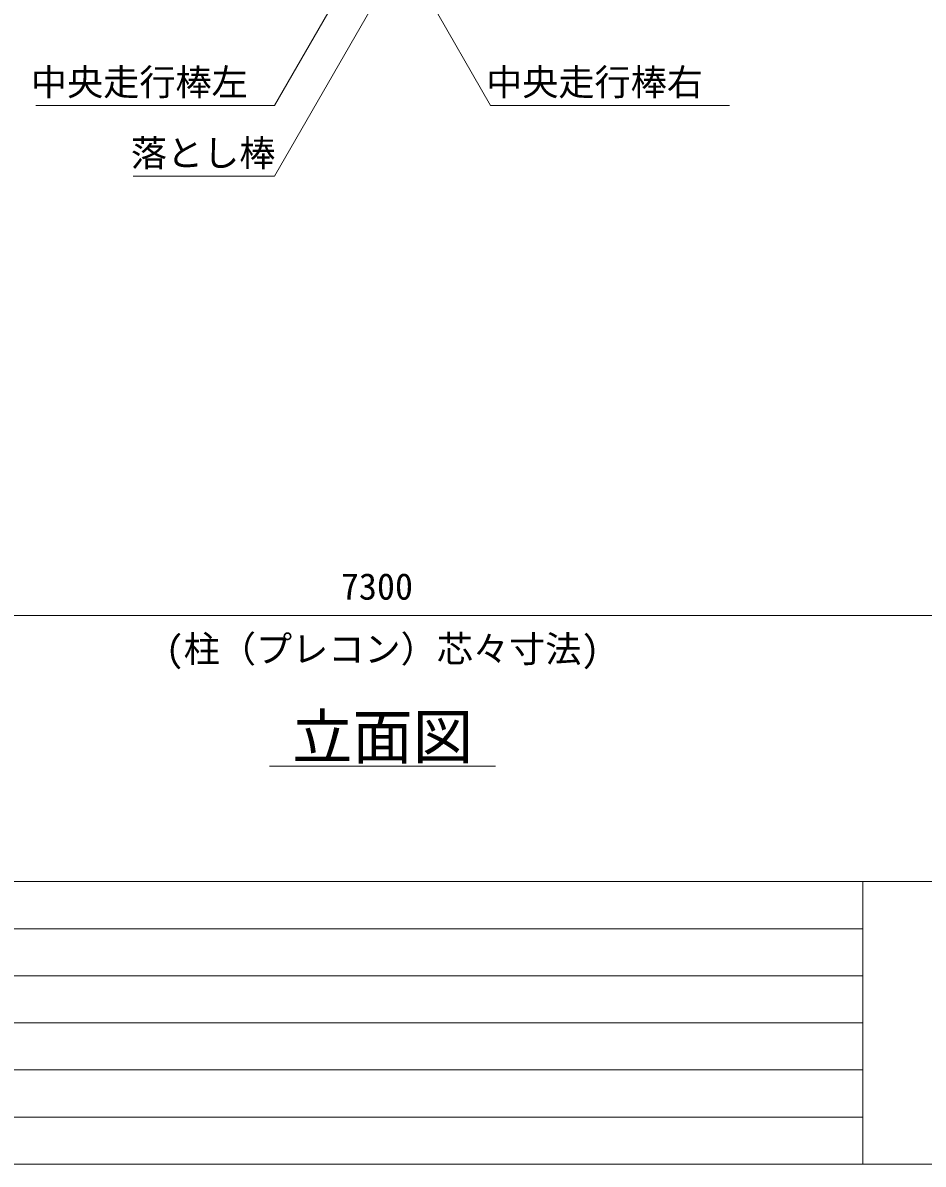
# Model space of a CAD drawing. Units: millimetres, scale not verified. Extents: x -6980 to 13145, y -14438 to 14438.
# Drawn here: x -1235 to 1155, y 562 to 3592 of the extents above; entities that cross this region are included whole.
import ezdxf
from ezdxf.enums import TextEntityAlignment as Align

# ---------------------------------------------------------------- set-up
doc = ezdxf.new("R2010")
doc.units = ezdxf.units.MM
doc.header["$LTSCALE"] = 38
for name, color, linetype, lineweight in [('0-A_図面枠', 7, 'Continuous', 18), ('0-B_寸法', 3, 'Continuous', 18), ('1-7_文字', 7, 'Continuous', 18)]:
    doc.layers.add(name, color=color, linetype=linetype, lineweight=lineweight)
doc.styles.add('ＭＳ ゴシック', font='')
doc.styles.get('ＭＳ ゴシック').set_extended_font_data('MS Gothic')

msp = doc.modelspace()

# ---------------------------------------------------------------- linework, layer by layer
at = {"layer": '0-A_図面枠'}
for p, q in [((-6980.2, 1312.5), (13144.8, 1312.5)), ((994.8, 1312.5), (994.8, 562.5)), ((-6980.2, 1187.5), (994.8, 1187.5)), ((-4555.2, 1062.5), (994.8, 1062.5)), ((-4555.2, 937.5), (994.8, 937.5)), ((-4555.2, 812.5), (994.8, 812.5)), ((-4555.2, 687.5), (994.8, 687.5))]:
    msp.add_line(p, q, dxfattribs=at)
msp.add_lwpolyline([(-6980.2, 14437.5), (13144.8, 14437.5), (13144.8, 562.5), (-6980.2, 562.5)], close=True, dxfattribs=at)
at = {"layer": '0-B_寸法'}
msp.add_line((3314.8, 2019.05), (-3875.2, 2019.05), dxfattribs=at)
at = {"layer": '1-7_文字'}
for p, q in [((-310.25, 3817.32), (-567.17, 3372.32)), ((-250.15, 3817.32), (6.77, 3372.32)), ((-310.25, 3629.25), (-567.17, 3184.25)), ((-1200.5, 3372.32), (-567.52, 3372.32)), ((-567.17, 3372.32), (-567.52, 3372.32)), ((6.77, 3372.32), (7.12, 3372.32)), ((7.12, 3372.32), (640.52, 3372.32)), ((-942.68, 3184.25), (-567.52, 3184.25)), ((-567.17, 3184.25), (-567.52, 3184.25)), ((-580.2, 1619.05), (19.8, 1619.05))]:
    msp.add_line(p, q, dxfattribs=at)

# ---------------------------------------------------------------- texts
at = {"layer": '0-B_寸法', "style": 'ＭＳ ゴシック'}
for s, p in [('7300', (-391, 2039.45)), ('(柱（プレコン）芯々寸法)', (-856.2, 1873.45))]:
    msp.add_text(s, height=70.38, dxfattribs=at).set_placement(p, align=Align.BOTTOM_LEFT)
at = {"layer": '1-7_文字', "style": 'ＭＳ ゴシック'}
for s, height, p in [('中央走行棒左', 70.38, (-1214.12, 3377.72)), ('中央走行棒右', 70.38, (-5.5, 3377.72)), ('落とし棒', 70.38, (-948.65, 3189.65)), ('立面図', 117.3, (-520.2, 1603.05))]:
    msp.add_text(s, height=height, dxfattribs=at).set_placement(p, align=Align.BOTTOM_LEFT)

doc.saveas('drawing.dxf')
